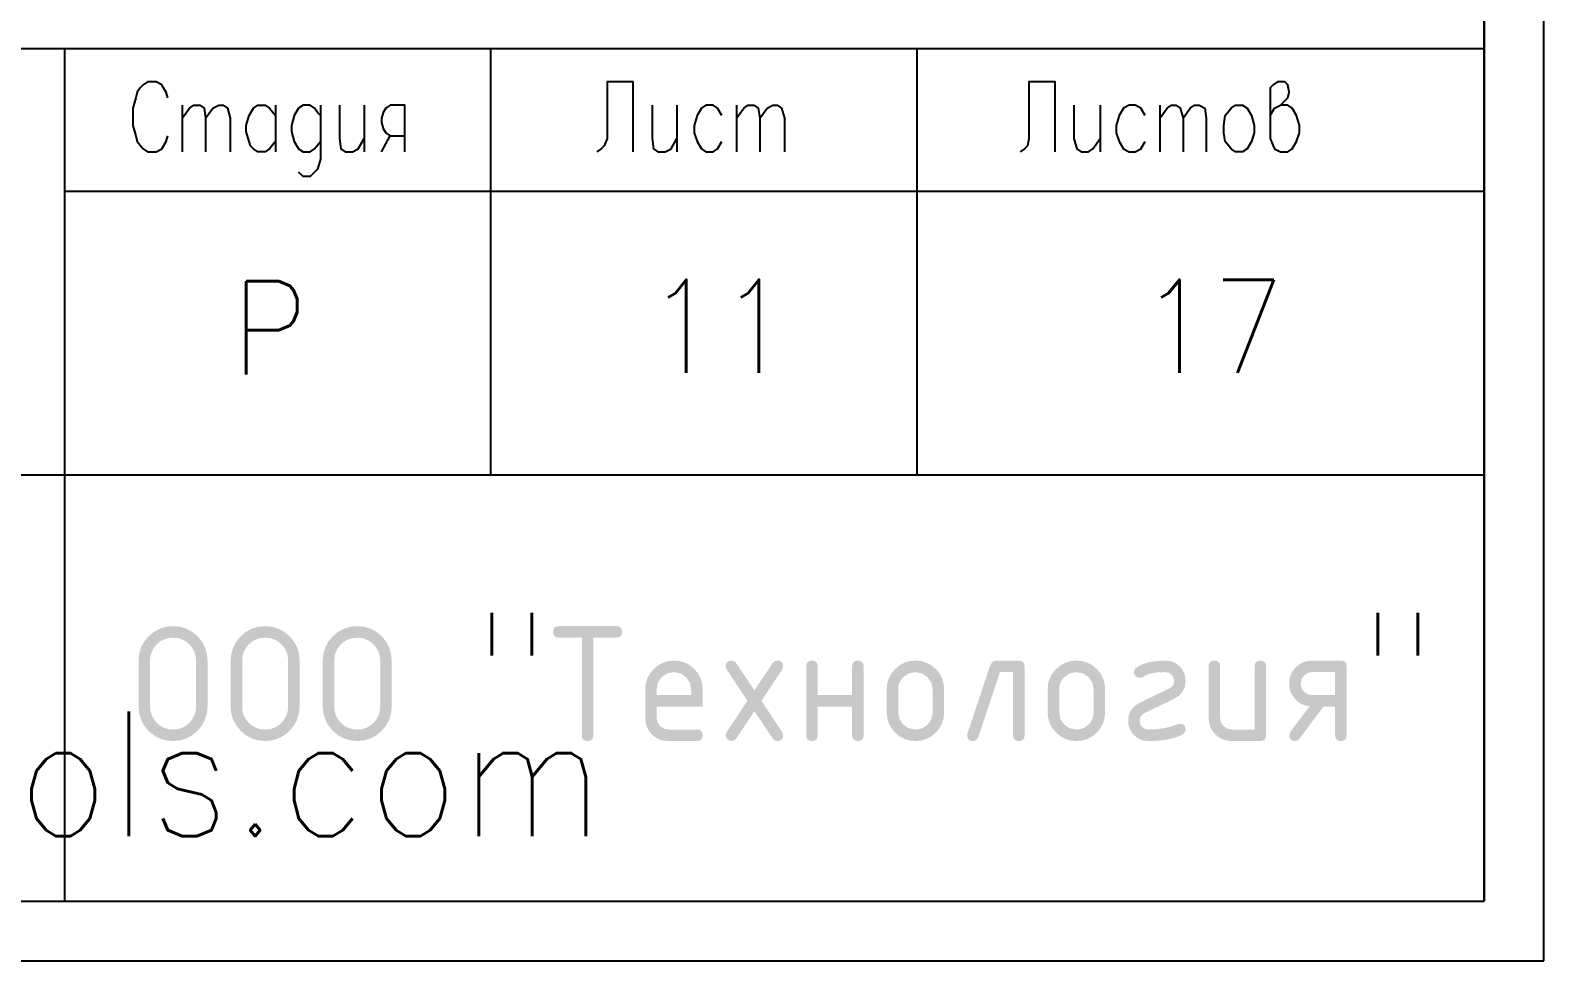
# Model space of a CAD drawing. Header units: millimetres. Extents: x 0 to 420, y 0 to 297.
# Drawn here: x 376.02 to 420.07, y 0 to 27.07 of the extents above; entities that cross this region are included whole.
import ezdxf

# ---------------------------------------------------------------- set-up
doc = ezdxf.new("R2010")
doc.units = ezdxf.units.MM
doc.layers.get('0').update_dxf_attribs({"linetype": 'CONTINUOUS'})
doc.styles.get("Standard").update_dxf_attribs({"font": 'STANDARD'})

# ---------------------------------------------------------------- blocks, each defined once
blk = doc.blocks.new('ABViewer')
at = {"color": 0, "true_color": 0x000001, "insert": (0, 0), "char_height": 0.05, "attachment_point": 1}
blk.add_mtext('ABViewer 16 trial version - www.cadsofttools.com', dxfattribs=at)

msp = doc.modelspace()

# ---------------------------------------------------------------- hatches: boundary and pattern name
at = {"true_color": 0x000007}
h = msp.add_hatch(color=0, dxfattribs=at)
h.paths.add_polyline_path([(380.84865, 7.394317), (380.84865, 8.731565), (380.836471, 8.866647), (380.800005, 8.990774), (380.739354, 9.103945), (380.654622, 9.206161), (380.552415, 9.290807), (380.439303, 9.351269), (380.31534, 9.387545), (380.180577, 9.399638), (380.045408, 9.387545), (379.921092, 9.351269), (379.807731, 9.290807), (379.705429, 9.206161), (379.620783, 9.103945), (379.560322, 8.990774), (379.524045, 8.866647), (379.511953, 8.731565), (379.511953, 7.394317), (379.524045, 7.259148), (379.560322, 7.134832), (379.620783, 7.021471), (379.705429, 6.919169), (379.807731, 6.834523), (379.921092, 6.774062), (380.045408, 6.737785), (380.180577, 6.725692), (380.31534, 6.737785), (380.439303, 6.774062), (380.552415, 6.834523), (380.654622, 6.919169), (380.739354, 7.021471), (380.800005, 7.134832), (380.836471, 7.259148)], flags=0)
h.paths.add_polyline_path([(381.183237, 7.394317), (381.164849, 7.194337), (381.109719, 7.009499), (381.017899, 6.839854), (380.88944, 6.685454), (380.734806, 6.556762), (380.565187, 6.464968), (380.380478, 6.409967), (380.180577, 6.391656), (379.980279, 6.409967), (379.795277, 6.464968), (379.625572, 6.556762), (379.471163, 6.685454), (379.342471, 6.839854), (379.250677, 7.009499), (379.195676, 7.194337), (379.177365, 7.394317), (379.177365, 8.731565), (379.195676, 8.931466), (379.250677, 9.116175), (379.342471, 9.285795), (379.471163, 9.440428), (379.625572, 9.568887), (379.795277, 9.660707), (379.980279, 9.715837), (380.180577, 9.734225), (380.381271, 9.715932), (380.566565, 9.661052), (380.736357, 9.569584), (380.890542, 9.44153), (381.018596, 9.287422), (381.110064, 9.11776), (381.164944, 8.932491), (381.183237, 8.731565)], flags=0)
h = msp.add_hatch(color=0, dxfattribs=at)
h.paths.add_polyline_path([(383.528908, 7.394317), (383.528908, 8.731565), (383.51673, 8.866647), (383.480264, 8.990774), (383.419613, 9.103945), (383.334881, 9.206161), (383.232673, 9.290807), (383.119562, 9.351269), (382.995599, 9.387545), (382.860836, 9.399638), (382.725667, 9.387545), (382.601351, 9.351269), (382.48799, 9.290807), (382.385688, 9.206161), (382.301042, 9.103945), (382.240581, 8.990774), (382.204304, 8.866647), (382.192211, 8.731565), (382.192211, 7.394317), (382.204304, 7.259148), (382.240581, 7.134832), (382.301042, 7.021471), (382.385688, 6.919169), (382.48799, 6.834523), (382.601351, 6.774062), (382.725667, 6.737785), (382.860836, 6.725692), (382.995599, 6.737785), (383.119562, 6.774062), (383.232673, 6.834523), (383.334881, 6.919169), (383.419613, 7.021471), (383.480264, 7.134832), (383.51673, 7.259148)], flags=0)
h.paths.add_polyline_path([(383.863496, 7.394317), (383.845108, 7.194337), (383.789978, 7.009499), (383.698157, 6.839854), (383.569698, 6.685454), (383.415065, 6.556762), (383.245446, 6.464968), (383.060737, 6.409967), (382.860836, 6.391656), (382.660538, 6.409967), (382.475536, 6.464968), (382.305831, 6.556762), (382.151421, 6.685454), (382.02273, 6.839854), (381.930935, 7.009499), (381.875934, 7.194337), (381.857624, 7.394317), (381.857624, 8.731565), (381.875934, 8.931466), (381.930935, 9.116175), (382.02273, 9.285795), (382.151421, 9.440428), (382.305831, 9.568887), (382.475536, 9.660707), (382.660538, 9.715837), (382.860836, 9.734225), (383.06153, 9.715932), (383.246824, 9.661052), (383.416616, 9.569584), (383.570801, 9.44153), (383.698855, 9.287422), (383.790322, 9.11776), (383.845203, 8.932491), (383.863496, 8.731565)], flags=0)
h = msp.add_hatch(color=0, dxfattribs=at)
h.paths.add_polyline_path([(386.209167, 7.394317), (386.209167, 8.731565), (386.196989, 8.866647), (386.160523, 8.990774), (386.099872, 9.103945), (386.015139, 9.206161), (385.912932, 9.290807), (385.799821, 9.351269), (385.675858, 9.387545), (385.541094, 9.399638), (385.405926, 9.387545), (385.28161, 9.351269), (385.168249, 9.290807), (385.065947, 9.206161), (384.981301, 9.103945), (384.920839, 8.990774), (384.884562, 8.866647), (384.87247, 8.731565), (384.87247, 7.394317), (384.884562, 7.259148), (384.920839, 7.134832), (384.981301, 7.021471), (385.065947, 6.919169), (385.168249, 6.834523), (385.28161, 6.774062), (385.405926, 6.737785), (385.541094, 6.725692), (385.675858, 6.737785), (385.799821, 6.774062), (385.912932, 6.834523), (386.015139, 6.919169), (386.099872, 7.021471), (386.160523, 7.134832), (386.196989, 7.259148)], flags=0)
h.paths.add_polyline_path([(386.543755, 7.394317), (386.525367, 7.194337), (386.470237, 7.009499), (386.378416, 6.839854), (386.249957, 6.685454), (386.095324, 6.556762), (385.925705, 6.464968), (385.740996, 6.409967), (385.541094, 6.391656), (385.340796, 6.409967), (385.155795, 6.464968), (384.986089, 6.556762), (384.83168, 6.685454), (384.702989, 6.839854), (384.611194, 7.009499), (384.556193, 7.194337), (384.537883, 7.394317), (384.537883, 8.731565), (384.556193, 8.931466), (384.611194, 9.116175), (384.702989, 9.285795), (384.83168, 9.440428), (384.986089, 9.568887), (385.155795, 9.660707), (385.340796, 9.715837), (385.541094, 9.734225), (385.741788, 9.715932), (385.927083, 9.661052), (386.096874, 9.569584), (386.25106, 9.44153), (386.379114, 9.287422), (386.470581, 9.11776), (386.525461, 8.932491), (386.543755, 8.731565)], flags=0)
for points in [[(391.242856, 9.567207), (391.253304, 9.640278), (391.28468, 9.692471), (391.337037, 9.723787), (391.410426, 9.734225), (393.081159, 9.734225), (393.154316, 9.723787), (393.206699, 9.692471), (393.238204, 9.640278), (393.248729, 9.567207), (393.238204, 9.493818), (393.206699, 9.441461), (393.154316, 9.410085), (393.081159, 9.399638), (392.413086, 9.399638), (392.413086, 6.558674), (392.402648, 6.485604), (392.371332, 6.433411), (392.319139, 6.402095), (392.246068, 6.391656), (392.172679, 6.402095), (392.120322, 6.433411), (392.088946, 6.485604), (392.078499, 6.558674), (392.078499, 9.399638), (391.410426, 9.399638), (391.337037, 9.410085), (391.28468, 9.441461), (391.253304, 9.493818)], [(397.304234, 7.561335), (397.909468, 6.652381), (397.937029, 6.558674), (397.926591, 6.485604), (397.895275, 6.433411), (397.843081, 6.402095), (397.770011, 6.391656), (397.689534, 6.409915), (397.630553, 6.464968), (397.101387, 7.260371), (396.57222, 6.464968), (396.513516, 6.409915), (396.433314, 6.391656), (396.36958, 6.403783), (396.315354, 6.440714), (396.278147, 6.49494), (396.265744, 6.558674), (396.293856, 6.652381), (396.899091, 7.561335), (396.293856, 8.470289), (396.265744, 8.563995), (396.276192, 8.637152), (396.307568, 8.689535), (396.359925, 8.72104), (396.433314, 8.731565), (396.513516, 8.71303), (396.57222, 8.657702), (397.101387, 7.865606), (397.630553, 8.657702), (397.689534, 8.71303), (397.770011, 8.731565), (397.843081, 8.721238), (397.895275, 8.690293), (397.926591, 8.63878), (397.937029, 8.566751), (397.909468, 8.470289)], [(398.942961, 7.394317), (398.942961, 6.558674), (398.932523, 6.485604), (398.901207, 6.433411), (398.849014, 6.402095), (398.775943, 6.391656), (398.702554, 6.402095), (398.650197, 6.433411), (398.618821, 6.485604), (398.608374, 6.558674), (398.608374, 8.563995), (398.618821, 8.637152), (398.650197, 8.689535), (398.702554, 8.72104), (398.775943, 8.731565), (398.849014, 8.72104), (398.901207, 8.689535), (398.932523, 8.637152), (398.942961, 8.563995), (398.942961, 7.728904), (399.945622, 7.728904), (399.945622, 8.563995), (399.956061, 8.637152), (399.987377, 8.689535), (400.03957, 8.72104), (400.11264, 8.731565), (400.185711, 8.72104), (400.237904, 8.689535), (400.26922, 8.637152), (400.279658, 8.563995), (400.279658, 6.558674), (400.26922, 6.485604), (400.237904, 6.433411), (400.185711, 6.402095), (400.11264, 6.391656), (400.03957, 6.402095), (399.987377, 6.433411), (399.956061, 6.485604), (399.945622, 6.558674), (399.945622, 7.394317)], [(404.129275, 8.731565), (404.797899, 8.731565), (404.870969, 8.72104), (404.923162, 8.689535), (404.954478, 8.637152), (404.964917, 8.563995), (404.964917, 6.558674), (404.954478, 6.485604), (404.923162, 6.433411), (404.870969, 6.402095), (404.797899, 6.391656), (404.724828, 6.402095), (404.672635, 6.433411), (404.641319, 6.485604), (404.630881, 6.558674), (404.630881, 8.396977), (404.248337, 8.396977), (403.617747, 6.505758), (403.559525, 6.420181), (403.461202, 6.391656), (403.387813, 6.402215), (403.335456, 6.433962), (403.30408, 6.486999), (403.293632, 6.56143), (403.301349, 6.612142), (403.962256, 8.594863), (404.026749, 8.697321)], [(409.483157, 6.893262), (409.556228, 6.882737), (409.608421, 6.851232), (409.639737, 6.798849), (409.650176, 6.725692), (409.62668, 6.640254), (409.556469, 6.576313), (409.373845, 6.495371), (409.147605, 6.437682), (408.877751, 6.403145), (408.564282, 6.391656), (408.447191, 6.40231), (408.339041, 6.434306), (408.239883, 6.487697), (408.149768, 6.562533), (408.074932, 6.652329), (408.021541, 6.751324), (407.989545, 6.859414), (407.978891, 6.976495), (407.999777, 7.147234), (408.062469, 7.292342), (408.167019, 7.411818), (408.313479, 7.505662), (409.179438, 7.923483), (409.239167, 7.962154), (409.281895, 8.012091), (409.307569, 8.073397), (409.316139, 8.146174), (409.297605, 8.242568), (409.242276, 8.323666), (409.161248, 8.378511), (409.065336, 8.396977), (408.816531, 8.38802), (408.642554, 8.361699), (408.522734, 8.319669), (408.391751, 8.250354), (408.313479, 8.229959), (408.251122, 8.242499), (408.196621, 8.280671), (408.158932, 8.334897), (408.14646, 8.396977), (408.16844, 8.479246), (408.234655, 8.544152), (408.396617, 8.62599), (408.589017, 8.684574), (408.811906, 8.7198), (409.065336, 8.731565), (409.18234, 8.720825), (409.290301, 8.688639), (409.38927, 8.635059), (409.479299, 8.560137), (409.553902, 8.470108), (409.607319, 8.371139), (409.639444, 8.263178), (409.650176, 8.146174), (409.6291, 7.975435), (409.565909, 7.830328), (409.460652, 7.710852), (409.313383, 7.617008), (408.455141, 7.204699), (408.393009, 7.164701), (408.348756, 7.113335), (408.322281, 7.050599), (408.313479, 6.976495), (408.331738, 6.880102), (408.38679, 6.799004), (408.467681, 6.743951), (408.564282, 6.725692), (408.800736, 6.735321), (409.022204, 6.764278), (409.228582, 6.812664), (409.419768, 6.880584)], [(411.992805, 8.563995), (411.992805, 6.558674), (411.982366, 6.485604), (411.95105, 6.433411), (411.898857, 6.402095), (411.825787, 6.391656), (410.990144, 6.391656), (410.854976, 6.403748), (410.73066, 6.440025), (410.617299, 6.500487), (410.514997, 6.585133), (410.430351, 6.687435), (410.369889, 6.800796), (410.333612, 6.925112), (410.32152, 7.06028), (410.32152, 8.563995), (410.331967, 8.637152), (410.363344, 8.689535), (410.4157, 8.72104), (410.48909, 8.731565), (410.56216, 8.72104), (410.614353, 8.689535), (410.645669, 8.637152), (410.656108, 8.563995), (410.656108, 7.06028), (410.680637, 6.932812), (410.754775, 6.82436), (410.862745, 6.750222), (410.990144, 6.725692), (411.658768, 6.725692), (411.658768, 8.563995), (411.669207, 8.637152), (411.700523, 8.689535), (411.752716, 8.72104), (411.825787, 8.731565), (411.898857, 8.72104), (411.95105, 8.689535), (411.982366, 8.637152)]]:
    msp.add_hatch(color=0, dxfattribs=at).paths.add_polyline_path(points, flags=0)
h = msp.add_hatch(color=0, dxfattribs=at)
h.paths.add_polyline_path([(394.758758, 8.396977), (394.566452, 8.360184), (394.404326, 8.249803), (394.340023, 8.172495), (394.294221, 8.087745), (394.266815, 7.995555), (394.257703, 7.895922), (394.257703, 7.728904), (395.260363, 7.728904), (395.260363, 7.895922), (395.22357, 8.087745), (395.113189, 8.249803), (394.951063, 8.360184)], flags=0)
h.paths.add_polyline_path([(394.257703, 7.394317), (394.257703, 7.06028), (394.282232, 6.932812), (394.35637, 6.82436), (394.46434, 6.750222), (394.591739, 6.725692), (395.427382, 6.725692), (395.500452, 6.715254), (395.552645, 6.683938), (395.583961, 6.631745), (395.5944, 6.558674), (395.583961, 6.485604), (395.552645, 6.433411), (395.500452, 6.402095), (395.427382, 6.391656), (394.591739, 6.391656), (394.456571, 6.403748), (394.332255, 6.440025), (394.218894, 6.500487), (394.116592, 6.585133), (394.031946, 6.687435), (393.971484, 6.800796), (393.935207, 6.925112), (393.923115, 7.06028), (393.923115, 7.895922), (393.938325, 8.062743), (393.984024, 8.216799), (394.060316, 8.358142), (394.167304, 8.486825), (394.295995, 8.593899), (394.437399, 8.67038), (394.591619, 8.716269), (394.758758, 8.731565), (394.927946, 8.716389), (395.083286, 8.670931), (395.224776, 8.595294), (395.352416, 8.489581), (395.458129, 8.36163), (395.533766, 8.220037), (395.579224, 8.064801), (395.5944, 7.895922), (395.5944, 7.394317)], flags=0)
h = msp.add_hatch(color=0, dxfattribs=at)
h.paths.add_polyline_path([(400.951003, 7.227298), (400.951003, 7.895922), (400.966213, 8.062743), (401.011912, 8.216799), (401.088204, 8.358142), (401.195191, 8.486825), (401.323883, 8.593899), (401.465287, 8.67038), (401.619507, 8.716269), (401.786645, 8.731565), (401.955834, 8.716389), (402.111173, 8.670931), (402.252663, 8.595294), (402.380304, 8.489581), (402.486017, 8.36163), (402.561654, 8.220037), (402.607112, 8.064801), (402.622288, 7.895922), (402.622288, 7.227298), (402.607, 7.06016), (402.561172, 6.90594), (402.484854, 6.764536), (402.378099, 6.635844), (402.249408, 6.528857), (402.108004, 6.452565), (401.953784, 6.406866), (401.786645, 6.391656), (401.619507, 6.406866), (401.465287, 6.452565), (401.323883, 6.528857), (401.195191, 6.635844), (401.088204, 6.764536), (401.011912, 6.90594), (400.966213, 7.06016)], flags=0)
h.paths.add_polyline_path([(402.288251, 7.227298), (402.288251, 7.895922), (402.251458, 8.087745), (402.141077, 8.249803), (401.978951, 8.360184), (401.786645, 8.396977), (401.59434, 8.360184), (401.432214, 8.249803), (401.367911, 8.172495), (401.322109, 8.087745), (401.294703, 7.995555), (401.285591, 7.895922), (401.285591, 7.227298), (401.321971, 7.033133), (401.431112, 6.871213), (401.592755, 6.762073), (401.786645, 6.725692), (401.886596, 6.734805), (401.978951, 6.76221), (402.06376, 6.808013), (402.141077, 6.872316), (402.205466, 6.949641), (402.251458, 7.034511), (402.279053, 7.127029)], flags=0)
h = msp.add_hatch(color=0, dxfattribs=at)
h.paths.add_polyline_path([(405.636262, 7.227298), (405.636262, 7.895922), (405.651472, 8.062743), (405.697171, 8.216799), (405.773463, 8.358142), (405.88045, 8.486825), (406.009142, 8.593899), (406.150545, 8.67038), (406.304765, 8.716269), (406.471904, 8.731565), (406.641093, 8.716389), (406.796432, 8.670931), (406.937922, 8.595294), (407.065563, 8.489581), (407.171276, 8.36163), (407.246913, 8.220037), (407.292371, 8.064801), (407.307546, 7.895922), (407.307546, 7.227298), (407.292259, 7.06016), (407.24643, 6.90594), (407.170113, 6.764536), (407.063358, 6.635844), (406.934666, 6.528857), (406.793262, 6.452565), (406.639043, 6.406866), (406.471904, 6.391656), (406.304765, 6.406866), (406.150545, 6.452565), (406.009142, 6.528857), (405.88045, 6.635844), (405.773463, 6.764536), (405.697171, 6.90594), (405.651472, 7.06016)], flags=0)
h.paths.add_polyline_path([(406.97351, 7.227298), (406.97351, 7.895922), (406.936716, 8.087745), (406.826335, 8.249803), (406.664209, 8.360184), (406.471904, 8.396977), (406.279599, 8.360184), (406.117473, 8.249803), (406.05317, 8.172495), (406.007367, 8.087745), (405.979962, 7.995555), (405.970849, 7.895922), (405.970849, 7.227298), (406.007229, 7.033133), (406.11637, 6.871213), (406.278014, 6.762073), (406.471904, 6.725692), (406.571855, 6.734805), (406.664209, 6.76221), (406.749019, 6.808013), (406.826335, 6.872316), (406.890724, 6.949641), (406.936716, 7.034511), (406.964311, 7.127029)], flags=0)
h = msp.add_hatch(color=0, dxfattribs=at)
h.paths.add_polyline_path([(413.259462, 7.399278), (413.13574, 7.424074), (413.023335, 7.468662), (412.922196, 7.53299), (412.83227, 7.617008), (412.758562, 7.714977), (412.706042, 7.821991), (412.674605, 7.937996), (412.664149, 8.062941), (412.676242, 8.198023), (412.712519, 8.32215), (412.77298, 8.435321), (412.857626, 8.537537), (412.959928, 8.622269), (413.073289, 8.68292), (413.197605, 8.719386), (413.332774, 8.731565), (414.168416, 8.731565), (414.241486, 8.72104), (414.29368, 8.689535), (414.324996, 8.637152), (414.335434, 8.563995), (414.335434, 6.558674), (414.324996, 6.485604), (414.29368, 6.433411), (414.241486, 6.402095), (414.168416, 6.391656), (414.095345, 6.402095), (414.043152, 6.433411), (414.011836, 6.485604), (414.001398, 6.558674), (414.001398, 7.394317), (413.661849, 7.394317), (412.965664, 6.460007), (412.906546, 6.408675), (412.831719, 6.391656), (412.75833, 6.402095), (412.705973, 6.433411), (412.674597, 6.485604), (412.664149, 6.558674), (412.697222, 6.660098)], flags=0)
h.paths.add_polyline_path([(412.998737, 8.062941), (413.023266, 7.935541), (413.097405, 7.827572), (413.205374, 7.753433), (413.332774, 7.728904), (414.001398, 7.728904), (414.001398, 8.396977), (413.332774, 8.396977), (413.20372, 8.372586), (413.095751, 8.299412), (413.022853, 8.191512)], flags=0)

# ---------------------------------------------------------------- linework, layer by layer
at = {"color": 0, "true_color": 0x000007}
for points in [[(0.211667, 0), (420.073667, 0), (420.073667, 296.926), (0.211667, 296.926)], [(7.239, 1.735667), (418.338, 1.735667), (418.338, 295.190333), (7.239, 295.190333)], [(411.099, 24.892), (411.310667, 24.892), (411.437667, 24.807333), (411.564667, 24.595667), (411.649333, 24.299333), (411.649333, 24.087667), (411.564667, 23.833667), (411.437667, 23.622), (411.310667, 23.537333), (411.099, 23.537333), (410.972, 23.622), (410.802667, 23.833667), (410.760333, 24.087667), (410.760333, 24.299333), (410.802667, 24.595667), (410.972, 24.807333)]]:
    msp.add_lwpolyline(points, close=True, dxfattribs=at)
for points in [[(418.338, 47.159333), (418.338, 1.735667)], [(265.472334, 26.543), (418.338, 26.543)], [(377.020667, 26.543), (377.020667, 1.735667)], [(389.424333, 26.543), (389.424333, 14.139333)], [(401.828, 26.543), (401.828, 14.139333)], [(380.026333, 25.103667), (379.984, 25.273), (379.899333, 25.4), (379.857, 25.484667), (379.687667, 25.569333), (379.433667, 25.569333), (379.306667, 25.484667), (379.222, 25.4), (379.137333, 25.273), (379.095, 25.103667), (379.010333, 24.807333), (379.010333, 24.299333), (379.095, 24.003), (379.137333, 23.833667), (379.306667, 23.622), (379.433667, 23.537333), (379.687667, 23.537333), (379.857, 23.622), (379.984, 23.833667), (380.026333, 24.003)], [(393.573, 23.537333), (393.573, 25.569333), (392.811, 25.569333), (392.811, 23.918333), (392.726333, 23.706667), (392.641667, 23.622), (392.514667, 23.537333)], [(405.849667, 23.537333), (405.849667, 25.569333), (405.087667, 25.569333), (405.087667, 23.918333), (405.045333, 23.706667), (404.960667, 23.622), (404.833667, 23.537333)], [(412.115, 24.595667), (412.242, 24.807333), (412.411333, 24.892), (412.623, 25.103667), (412.665333, 25.273), (412.623, 25.484667), (412.538333, 25.569333), (412.326667, 25.569333), (412.199667, 25.484667), (412.115, 25.4), (412.115, 23.918333), (412.199667, 23.706667), (412.242, 23.622), (412.411333, 23.537333), (412.623, 23.537333), (412.75, 23.622), (412.877, 23.833667), (412.961667, 24.087667), (412.961667, 24.299333), (412.877, 24.595667), (412.75, 24.807333), (412.623, 24.892), (412.411333, 24.892)], [(380.449667, 24.892), (380.449667, 23.537333)], [(380.449667, 24.511), (380.661333, 24.807333), (380.788333, 24.892), (380.957667, 24.892), (381.084667, 24.807333), (381.127, 24.511), (381.127, 23.537333)], [(381.127, 24.511), (381.338667, 24.807333), (381.508, 24.892), (381.635, 24.892), (381.762, 24.807333), (381.846667, 24.511), (381.846667, 23.537333)], [(383.159, 23.833667), (382.989667, 23.622), (382.862667, 23.537333), (382.651, 23.537333), (382.524, 23.622), (382.439333, 23.706667), (382.397, 23.833667), (382.312333, 24.13), (382.312333, 24.299333), (382.397, 24.595667), (382.524, 24.807333), (382.651, 24.892), (382.862667, 24.892), (382.989667, 24.807333), (383.159, 24.595667)], [(383.159, 24.892), (383.159, 23.537333)], [(384.471333, 24.595667), (384.386667, 24.680333), (384.302, 24.807333), (384.175, 24.892), (383.963333, 24.892), (383.836333, 24.807333), (383.709333, 24.595667), (383.624667, 24.299333), (383.624667, 24.13), (383.709333, 23.833667), (383.836333, 23.622), (383.963333, 23.537333), (384.175, 23.537333), (384.302, 23.622), (384.471333, 23.833667)], [(384.471333, 24.892), (384.471333, 23.325667), (384.386667, 23.029333), (384.302, 22.944667), (384.175, 22.817667), (383.963333, 22.817667), (383.836333, 22.944667)], [(385.021667, 24.892), (385.021667, 23.918333), (385.064, 23.622), (385.191, 23.537333), (385.402667, 23.537333), (385.572, 23.622), (385.741333, 23.918333)], [(385.741333, 24.892), (385.741333, 23.537333)], [(386.926667, 23.537333), (386.926667, 24.892), (386.503333, 24.892), (386.376333, 24.807333), (386.291667, 24.680333), (386.249333, 24.511), (386.249333, 24.384), (386.291667, 24.214667), (386.376333, 24.087667), (386.503333, 24.003), (386.926667, 24.003)], [(394.123333, 24.892), (394.123333, 23.918333), (394.165667, 23.622), (394.292667, 23.537333), (394.504333, 23.537333), (394.673667, 23.622), (394.843, 23.918333)], [(394.843, 24.892), (394.843, 23.537333)], [(396.155333, 24.595667), (396.028333, 24.807333), (395.901333, 24.892), (395.689667, 24.892), (395.562667, 24.807333), (395.435667, 24.595667), (395.351, 24.299333), (395.351, 24.087667), (395.435667, 23.833667), (395.562667, 23.622), (395.689667, 23.537333), (395.901333, 23.537333), (396.028333, 23.622), (396.155333, 23.833667)], [(396.578667, 24.892), (396.578667, 23.537333)], [(396.578667, 24.511), (396.790333, 24.807333), (396.917333, 24.892), (397.086667, 24.892), (397.213667, 24.807333), (397.256, 24.511), (397.256, 23.537333)], [(397.256, 24.511), (397.467667, 24.807333), (397.637, 24.892), (397.764, 24.892), (397.891, 24.807333), (397.975667, 24.511), (397.975667, 23.537333)], [(406.4, 24.892), (406.4, 23.918333), (406.484667, 23.622), (406.611667, 23.537333), (406.823333, 23.537333), (406.950333, 23.622), (407.162, 23.918333)], [(407.162, 24.892), (407.162, 23.537333)], [(408.474333, 24.595667), (408.347333, 24.807333), (408.178, 24.892), (408.008667, 24.892), (407.839333, 24.807333), (407.712333, 24.595667), (407.627667, 24.299333), (407.627667, 24.087667), (407.712333, 23.833667), (407.839333, 23.622), (408.008667, 23.537333), (408.178, 23.537333), (408.347333, 23.622), (408.474333, 23.833667)], [(408.897667, 24.892), (408.897667, 23.537333)], [(408.897667, 24.511), (409.109333, 24.807333), (409.236333, 24.892), (409.363333, 24.892), (409.490333, 24.807333), (409.575, 24.511), (409.575, 23.537333)], [(409.575, 24.511), (409.786667, 24.807333), (409.913667, 24.892), (410.040667, 24.892), (410.21, 24.807333), (410.252333, 24.511), (410.252333, 23.537333)], [(386.249333, 23.537333), (386.503333, 24.003)], [(377.020667, 22.394333), (418.338, 22.394333)], [(319.193334, 14.139333), (418.338, 14.139333)], [(265.472334, 1.735667), (418.338, 1.735667)]]:
    msp.add_lwpolyline(points, dxfattribs=at)

# ---------------------------------------------------------------- block references
at = {"color": 0, "true_color": 0x000000, "xscale": 72.47926017262638, "yscale": 72.47926017262638}
msp.add_blockref('ABViewer', (280.119667, 7.247926), dxfattribs=at)

# ---------------------------------------------------------------- texts
at = {"color": 0, "true_color": 0x000007, "attachment_point": 1}
for s, insert, char_height, width in [('P', (381.889007, 19.768977), 2.70864, 1.50479996), ('11', (393.954007, 19.811351), 2.708691, 2.10675955), ('17', (408.308514, 19.811109), 2.708691, 2.70869088), ('"', (388.876729, 10.120336), 3.728685, 1.24289501), ('"', (414.65879, 10.120336), 3.728685, 1.24289501)]:
    msp.add_mtext(s, dxfattribs=dict(at, insert=insert, char_height=char_height, width=width))

doc.saveas('drawing.dxf')
